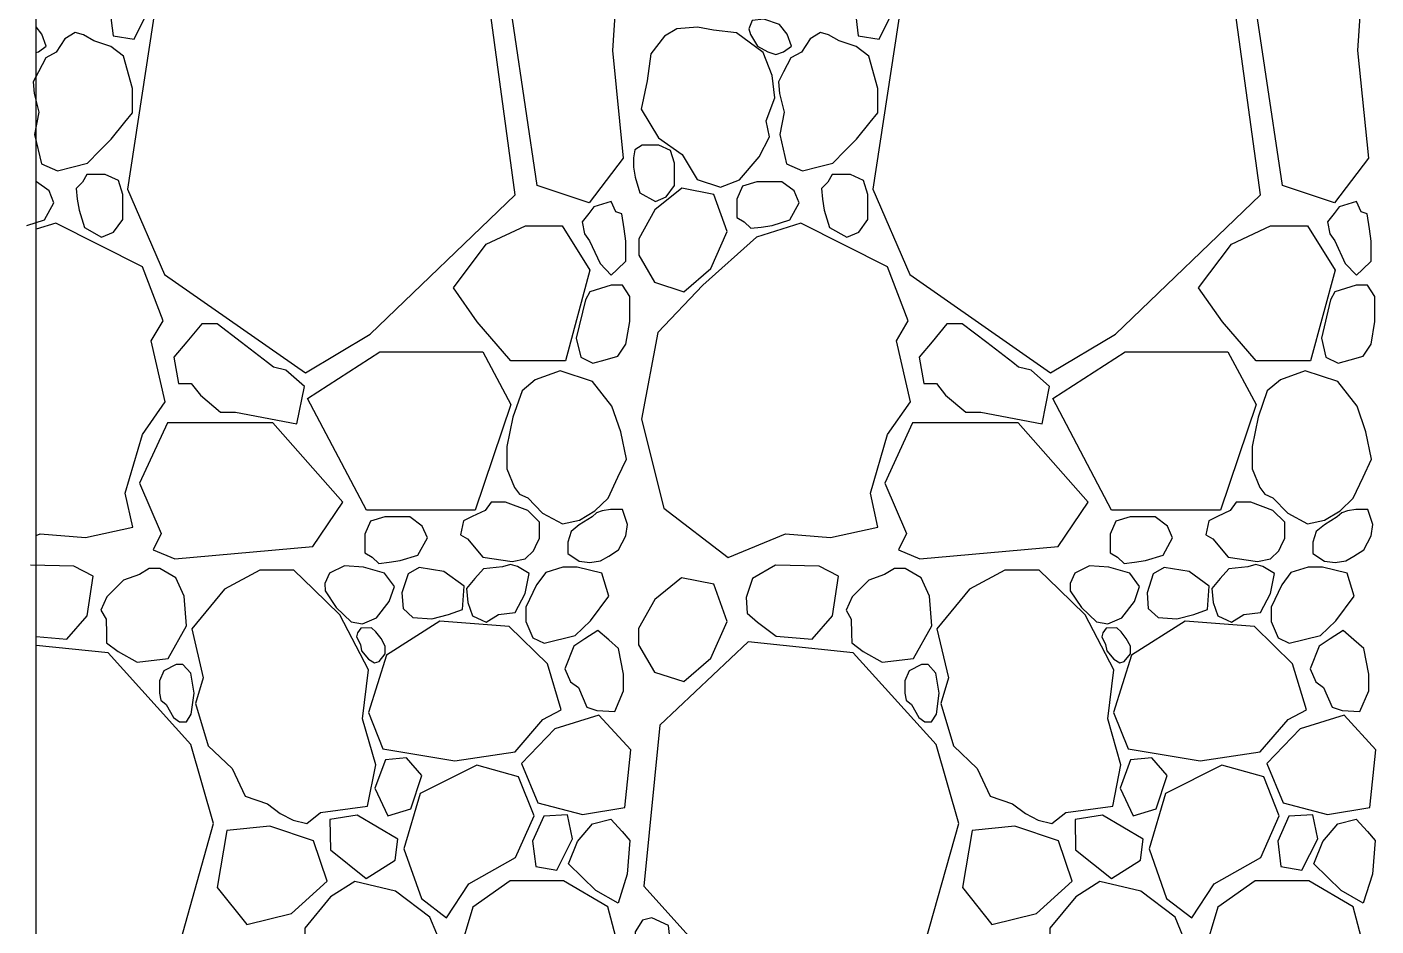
# Model space of a CAD drawing. Header units: millimetres. Extents: x 10227 to 13232, y 2 to 9351.
# Drawn here: x 11407.1 to 11566.8, y 172.6 to 279.1 of the extents above; entities that cross this region are included whole.
import ezdxf

# ---------------------------------------------------------------- set-up
doc = ezdxf.new("R2010")
doc.units = ezdxf.units.MM
doc.layers.add('A-FURN', color=9, linetype='Continuous')
doc.layers.add('RETINO', color=20, linetype='Continuous')

msp = doc.modelspace()

# ---------------------------------------------------------------- linework, layer by layer
at = {"layer": 'A-FURN', "ltscale": 0.1}
msp.add_line((11408.18, 2.43), (11408.18, 896.87), dxfattribs=at)
at = {"layer": 'RETINO'}
for points in [[(11473.65, 258.26), (11467.49, 260.3), (11463.33, 288.31), (11468.84, 297.42), (11473.75, 297.87), (11477.68, 295.58), (11476.39, 276.31)], [(11561.87, 258.26), (11555.72, 260.3), (11551.55, 288.31), (11557.07, 297.42), (11561.97, 297.87), (11565.9, 295.58), (11564.62, 276.31)], [(11423.38, 249.77), (11440.05, 238.12), (11447.71, 242.7), (11464.88, 259.19), (11461.67, 282.79), (11447.94, 295.16), (11429.17, 291.13), (11422.38, 282.08), (11418.98, 259.88), (11423.38, 249.77)], [(11511.61, 249.77), (11528.27, 238.12), (11535.94, 242.7), (11553.1, 259.19), (11549.9, 282.79), (11536.17, 295.16), (11517.39, 291.13), (11510.6, 282.08), (11507.21, 259.88), (11511.61, 249.77)], [(11417.27, 278.05), (11419.76, 277.65), (11421.61, 281.37), (11421.04, 284.18), (11418.22, 284.03), (11416.89, 281.05), (11417.27, 278.05)], [(11505.5, 278.05), (11507.99, 277.65), (11509.84, 281.37), (11509.27, 284.18), (11506.45, 284.03), (11505.12, 281.05), (11505.5, 278.05)], [(11493.56, 276.81), (11494.79, 276.12), (11495.75, 275.82), (11496.66, 276.15), (11497.58, 276.81), (11497.08, 278.23), (11496.18, 279.38), (11494.31, 279.99), (11492.94, 279.86), (11492.56, 278.86), (11492.75, 278.17), (11493.56, 276.81)], [(11407.99, 266.35), (11408.79, 262.89), (11410.68, 262.03), (11412.53, 262.51), (11414.26, 262.97), (11415.71, 264.45), (11417.04, 265.8), (11418.68, 267.81), (11419.57, 268.91), (11419.57, 271.78), (11418.51, 275.61), (11417.02, 276.75), (11415.01, 277.44), (11413.76, 278.13), (11412.79, 278.43), (11411.57, 277.67), (11410.54, 276.09), (11409.3, 275.41), (11408.43, 273.77), (11407.82, 272.6), (11407.94, 271.19), (11408.49, 269.01), (11407.99, 266.35)], [(11408.18, 276.06), (11408.43, 276.15), (11409.36, 276.81), (11408.85, 278.23), (11408.18, 279.09)], [(11491.09, 278.37), (11488.35, 278.7), (11486.47, 279.07), (11484.01, 278.85), (11482.57, 277.98), (11480.95, 275.91), (11480.49, 272.71), (11479.81, 269.35), (11481.86, 265.97), (11484.66, 263.97), (11486.44, 261.03), (11489.18, 260.13), (11491.45, 261), (11493.78, 263.7), (11495, 266.07), (11494.6, 267.98), (11495.62, 270.7), (11495.31, 273.34), (11494.22, 276.07), (11491.09, 278.37)], [(11496.22, 266.35), (11497.01, 262.89), (11498.91, 262.03), (11500.75, 262.51), (11502.49, 262.97), (11503.94, 264.45), (11505.27, 265.8), (11506.91, 267.81), (11507.8, 268.91), (11507.8, 271.78), (11506.74, 275.61), (11505.25, 276.75), (11503.24, 277.44), (11501.99, 278.13), (11501.02, 278.43), (11499.8, 277.67), (11498.77, 276.09), (11497.52, 275.41), (11496.66, 273.77), (11496.05, 272.6), (11496.17, 271.19), (11496.71, 269.01), (11496.22, 266.35)], [(11476.39, 276.31), (11477.67, 263.55)], [(11564.62, 276.31), (11565.9, 263.55)], [(11477.67, 263.55), (11473.65, 258.26)], [(11479.09, 261.31), (11479.65, 259.44), (11481.49, 258.43), (11482.75, 258.97), (11483.73, 260.3), (11483.73, 262.96), (11483.27, 264.47), (11481.88, 265.09), (11479.91, 265.09), (11479.03, 264.53), (11478.88, 263.59), (11478.9, 262.48), (11479.09, 261.31)], [(11565.9, 263.55), (11561.87, 258.26)], [(11407.08, 255.59), (11409.16, 256.23), (11410.28, 258.26), (11409.69, 259.67), (11408.21, 260.76), (11408.18, 260.76)], [(11413.25, 257.41), (11413.88, 255.33), (11415.92, 254.21), (11417.32, 254.8), (11418.41, 256.28), (11418.41, 259.24), (11417.9, 260.92), (11416.35, 261.61), (11414.16, 261.61), (11413.65, 260.72), (11412.9, 259.94), (11413.04, 258.71), (11413.25, 257.41)], [(11495.31, 255.59), (11497.38, 256.23), (11498.51, 258.26), (11497.91, 259.67), (11496.43, 260.76), (11493.48, 260.76), (11491.79, 260.24), (11491.11, 258.7), (11491.11, 256.51), (11492, 256), (11492.77, 255.25), (11494.01, 255.38), (11495.31, 255.59)], [(11501.47, 257.41), (11502.11, 255.33), (11504.14, 254.21), (11505.55, 254.8), (11506.64, 256.28), (11506.64, 259.24), (11506.12, 260.92), (11504.58, 261.61), (11502.39, 261.61), (11501.88, 260.72), (11501.13, 259.94), (11501.26, 258.71), (11501.47, 257.41)], [(11481.37, 248.85), (11484.86, 247.74), (11488.05, 250.48), (11489.99, 254.85), (11488.41, 259.25), (11484.59, 259.99), (11481.41, 257.45), (11479.51, 254), (11479.51, 252.06), (11481.37, 248.85)], [(11473.67, 253.75), (11474.94, 251.08), (11476.24, 249.68), (11476.96, 250.37), (11477.99, 251.36), (11477.99, 253.73), (11477.78, 255.17), (11477.51, 256.97), (11476.79, 257.18), (11476.24, 258.42), (11474.2, 257.77), (11473.6, 257.01), (11472.81, 256.03), (11473.09, 254.59), (11473.67, 253.75)], [(11561.9, 253.75), (11563.16, 251.08), (11564.47, 249.68), (11565.19, 250.37), (11566.22, 251.36), (11566.22, 253.73), (11566.01, 255.17), (11565.74, 256.97), (11565.02, 257.18), (11564.47, 258.42), (11562.43, 257.77), (11561.82, 257.01), (11561.04, 256.03), (11561.32, 254.59), (11561.9, 253.75)], [(11413.99, 218.63), (11419.6, 219.88), (11418.71, 223.88), (11420.74, 230.85), (11423.46, 234.72), (11421.79, 241.91), (11423.2, 244.28), (11420.74, 250.69), (11410.48, 255.87), (11408.18, 255.14)], [(11460.37, 244.18), (11457.56, 248.18), (11461.46, 253.37), (11466.09, 255.55), (11470.45, 255.55), (11473.72, 250.28), (11470.82, 239.55), (11464.37, 239.55), (11460.37, 244.18)], [(11502.21, 218.63), (11507.83, 219.88), (11506.94, 223.88), (11508.97, 230.85), (11511.69, 234.72), (11510.02, 241.91), (11511.42, 244.28), (11508.97, 250.69), (11498.71, 255.87), (11493.45, 254.2), (11487.11, 248.51), (11481.78, 242.89), (11479.82, 232.64), (11482.48, 222.11), (11490.11, 216.29), (11496.89, 219.07), (11502.21, 218.63)], [(11548.6, 244.18), (11545.79, 248.18), (11549.69, 253.37), (11554.32, 255.55), (11558.68, 255.55), (11561.95, 250.28), (11559.04, 239.55), (11552.6, 239.55), (11548.6, 244.18)], [(11472.64, 239.99), (11474.08, 239.27), (11475.52, 239.67), (11477.04, 240.09), (11477.99, 241.51), (11478.44, 244.22), (11478.44, 247.16), (11477.57, 248.53), (11476.23, 248.53), (11473.71, 247.71), (11473.19, 246.79), (11472.11, 242.25), (11472.64, 239.99)], [(11560.87, 239.99), (11562.31, 239.27), (11563.75, 239.67), (11565.27, 240.09), (11566.22, 241.51), (11566.67, 244.22), (11566.67, 247.16), (11565.79, 248.53), (11564.45, 248.53), (11561.93, 247.71), (11561.42, 246.79), (11560.34, 242.25), (11560.87, 239.99)], [(11427.61, 235.47), (11430, 233.49), (11431.77, 233.49), (11439.04, 232.09), (11439.92, 236.51), (11437.74, 238.43), (11436.25, 238.81), (11435.56, 239.37), (11432.49, 241.71), (11429.58, 243.93), (11427.77, 243.93), (11426, 241.81), (11424.47, 239.97), (11425.02, 236.87), (11426.52, 236.87), (11427.61, 235.47)], [(11515.84, 235.47), (11518.23, 233.49), (11519.99, 233.49), (11527.26, 232.09), (11528.14, 236.51), (11525.96, 238.43), (11524.48, 238.81), (11523.78, 239.37), (11520.72, 241.71), (11517.81, 243.93), (11515.99, 243.93), (11514.23, 241.81), (11512.7, 239.97), (11513.24, 236.87), (11514.75, 236.87), (11515.84, 235.47)], [(11440.31, 235.09), (11448.86, 240.61), (11461.03, 240.61), (11464.36, 234.37), (11460.16, 221.89), (11447.26, 221.89), (11440.31, 235.09)], [(11528.53, 235.09), (11537.08, 240.61), (11549.25, 240.61), (11552.59, 234.37), (11548.38, 221.89), (11535.49, 221.89), (11528.53, 235.09)], [(11466.37, 223.33), (11468.13, 221.5), (11470.47, 220.25), (11472.48, 220.71), (11474.3, 221.78), (11475.87, 223.28), (11477.05, 225.79), (11478.05, 227.9), (11477.38, 231.15), (11476.34, 234.19), (11474.05, 237.09), (11470.2, 238.37), (11467.26, 237.3), (11465.69, 236.01), (11464.62, 232.87), (11463.91, 229.43), (11463.91, 226.75), (11464.8, 224.57), (11465.39, 223.77), (11466.37, 223.33)], [(11554.59, 223.33), (11556.36, 221.5), (11558.7, 220.25), (11560.71, 220.71), (11562.53, 221.78), (11564.1, 223.28), (11565.28, 225.79), (11566.27, 227.9), (11565.6, 231.15), (11564.57, 234.19), (11562.28, 237.09), (11558.42, 238.37), (11555.49, 237.3), (11553.92, 236.01), (11552.85, 232.87), (11552.13, 229.43), (11552.13, 226.75), (11553.03, 224.57), (11553.62, 223.77), (11554.59, 223.33)], [(11422.98, 219.1), (11422.04, 217.16), (11424.57, 216.11), (11440.93, 217.59), (11444.48, 222.81), (11436.19, 232.23), (11423.7, 232.23), (11420.42, 225.08), (11422.98, 219.1)], [(11511.21, 219.1), (11510.27, 217.16), (11512.79, 216.11), (11529.16, 217.59), (11532.7, 222.81), (11524.41, 232.23), (11511.93, 232.23), (11508.64, 225.08), (11511.21, 219.1)], [(11459.23, 218.47), (11461.06, 216.31), (11464.53, 215.79), (11466.06, 216.12), (11467.06, 217.06), (11467.3, 217.57), (11467.77, 218.57), (11467.77, 220.44), (11466.36, 221.84), (11463.75, 222.84), (11462.02, 222.84), (11461.32, 221.85), (11459.8, 221.11), (11458.77, 220.61), (11458.41, 218.97), (11459.23, 218.47)], [(11547.46, 218.47), (11549.28, 216.31), (11552.76, 215.79), (11554.29, 216.12), (11555.28, 217.06), (11555.53, 217.57), (11556, 218.57), (11556, 220.44), (11554.59, 221.84), (11551.98, 222.84), (11550.25, 222.84), (11549.54, 221.85), (11548.03, 221.11), (11547, 220.61), (11546.64, 218.97), (11547.46, 218.47)], [(11451.27, 215.91), (11453.35, 216.55), (11454.48, 218.58), (11453.88, 219.99), (11452.4, 221.08), (11449.44, 221.08), (11447.76, 220.56), (11447.07, 219.02), (11447.07, 216.83), (11447.96, 216.32), (11448.74, 215.57), (11449.97, 215.7), (11451.27, 215.91)], [(11473.98, 221.08), (11472.45, 220.14), (11471.49, 219.34), (11471.1, 218.08), (11471.1, 216.73), (11472.47, 215.84), (11473.71, 215.67), (11474.97, 215.89), (11475.95, 216.42), (11477.13, 217.19), (11477.98, 218.85), (11478.17, 220.18), (11477.6, 221.97), (11476.18, 221.95), (11475.19, 221.79), (11474.51, 221.55), (11473.98, 221.08)], [(11539.5, 215.91), (11541.58, 216.55), (11542.7, 218.58), (11542.1, 219.99), (11540.63, 221.08), (11537.67, 221.08), (11535.98, 220.56), (11535.3, 219.02), (11535.3, 216.83), (11536.19, 216.32), (11536.97, 215.57), (11538.2, 215.7), (11539.5, 215.91)], [(11562.2, 221.08), (11560.68, 220.14), (11559.72, 219.34), (11559.33, 218.08), (11559.33, 216.73), (11560.7, 215.84), (11561.94, 215.67), (11563.2, 215.89), (11564.18, 216.42), (11565.36, 217.19), (11566.21, 218.85), (11566.4, 220.18), (11565.82, 221.97), (11564.41, 221.95), (11563.42, 221.79), (11562.74, 221.55), (11562.2, 221.08)], [(11408.18, 218.87), (11408.66, 219.07), (11413.99, 218.63)], [(11414.21, 209.35), (11414.91, 214.05), (11412.64, 215.23), (11407.49, 215.35)], [(11420.12, 203.86), (11423.79, 204.32), (11425.97, 208.19), (11425.7, 211.69), (11424.71, 213.87), (11422.8, 214.97), (11421.55, 214.95), (11420.39, 214.27), (11418.52, 213.57), (11416.54, 211.61), (11415.82, 210.03), (11416.44, 208.98), (11416.48, 207.29), (11416.51, 206.15), (11417.86, 205.14), (11420.12, 203.86)], [(11441.85, 186.07), (11447.4, 186.84), (11448.37, 191.72), (11446.81, 197.19), (11447.53, 202.97), (11444.13, 209.5), (11441.01, 212.52), (11438.69, 214.77), (11434.63, 214.77), (11430.45, 212.52), (11426.58, 207.81), (11427.94, 202.03), (11427.03, 198.99), (11428.55, 193.97), (11431.36, 191.31), (11432.9, 188), (11435.54, 187.12), (11437.06, 185.98), (11438.58, 185.17), (11440.21, 184.78), (11441.85, 186.07)], [(11443.69, 210.35), (11445.46, 208.67), (11446.81, 208.41), (11448.47, 209.12), (11449.98, 211.08), (11450.59, 212.84), (11449.4, 214.41), (11446.92, 215.14), (11444.66, 215.27), (11442.91, 214.41), (11442.35, 213.18), (11442.37, 212.33), (11443.69, 210.35)], [(11452.2, 214.34), (11451.45, 212.1), (11451.6, 210.25)], [(11453.51, 215.09), (11452.2, 214.34)], [(11458.63, 210.13), (11458.83, 212.88), (11456.43, 214.61), (11453.51, 215.09)], [(11462.91, 209.51), (11464.89, 209.75), (11466.06, 212.02), (11466.53, 214.36), (11465.17, 215.2), (11464.33, 215.44), (11463.39, 215.17), (11461.12, 214.94), (11460.11, 213.8), (11459.13, 212.6), (11459.27, 210.96), (11459.83, 209.38), (11460.95, 208.85), (11461.46, 208.63), (11462.91, 209.51)], [(11468.3, 206.14), (11472, 207.02), (11473.81, 208.78), (11475.98, 211.7), (11475.15, 214.43), (11472.23, 215.13), (11470.52, 215.13), (11468.5, 214.48), (11467.42, 213.03), (11466.14, 210.38), (11466.14, 208.7), (11466.98, 206.77), (11468.3, 206.14)], [(11495.71, 215.35), (11492.96, 213.77)], [(11502.43, 209.35), (11503.14, 214.05), (11500.87, 215.23), (11495.71, 215.35)], [(11508.34, 203.86), (11512.02, 204.32), (11514.2, 208.19), (11513.92, 211.69), (11512.94, 213.87), (11511.03, 214.97), (11509.78, 214.95), (11508.61, 214.27), (11506.75, 213.57), (11504.76, 211.61), (11504.05, 210.03), (11504.67, 208.98), (11504.71, 207.29), (11504.74, 206.15), (11506.09, 205.14), (11508.34, 203.86)], [(11530.07, 186.07), (11535.62, 186.84), (11536.6, 191.72), (11535.03, 197.19), (11535.76, 202.97), (11532.36, 209.5), (11529.24, 212.52), (11526.92, 214.77), (11522.85, 214.77), (11518.68, 212.52), (11514.8, 207.81), (11516.17, 202.03), (11515.26, 198.99), (11516.78, 193.97), (11519.59, 191.31), (11521.13, 188), (11523.77, 187.12), (11525.29, 185.98), (11526.81, 185.17), (11528.43, 184.78), (11530.07, 186.07)], [(11531.92, 210.35), (11533.69, 208.67), (11535.03, 208.41), (11536.7, 209.12), (11538.21, 211.08), (11538.81, 212.84), (11537.63, 214.41), (11535.15, 215.14), (11532.88, 215.27), (11531.13, 214.41), (11530.57, 213.18), (11530.6, 212.33), (11531.92, 210.35)], [(11540.42, 214.34), (11539.68, 212.1), (11539.83, 210.25)], [(11541.73, 215.09), (11540.42, 214.34)], [(11546.86, 210.13), (11547.05, 212.88), (11544.66, 214.61), (11541.73, 215.09)], [(11551.14, 209.51), (11553.11, 209.75), (11554.29, 212.02), (11554.76, 214.36), (11553.39, 215.2), (11552.56, 215.44), (11551.62, 215.17), (11549.35, 214.94), (11548.34, 213.8), (11547.35, 212.6), (11547.5, 210.96), (11548.05, 209.38), (11549.18, 208.85), (11549.68, 208.63), (11551.14, 209.51)], [(11556.53, 206.14), (11560.23, 207.02), (11562.03, 208.78), (11564.21, 211.7), (11563.37, 214.43), (11560.46, 215.13), (11558.75, 215.13), (11556.72, 214.48), (11555.65, 213.03), (11554.37, 210.38), (11554.37, 208.7), (11555.21, 206.77), (11556.53, 206.14)], [(11481.36, 202.71), (11484.84, 201.6), (11488.04, 204.34), (11489.98, 208.71), (11488.39, 213.11), (11484.58, 213.86), (11481.4, 211.31), (11479.49, 207.86), (11479.49, 205.92), (11481.36, 202.71)], [(11492.96, 213.77), (11492.21, 211.53), (11492.36, 209.69)], [(11408.18, 206.9), (11411.8, 206.62), (11414.21, 209.35)], [(11451.6, 210.25), (11452.78, 209.18)], [(11452.78, 209.18), (11455, 209.02), (11456.99, 209.54), (11458.63, 210.13)], [(11492.36, 209.69), (11493.55, 208.62)], [(11493.55, 208.62), (11495.76, 206.95), (11500.02, 206.62), (11502.43, 209.35)], [(11539.83, 210.25), (11541.01, 209.18)], [(11541.01, 209.18), (11543.22, 209.02), (11545.22, 209.54), (11546.86, 210.13)], [(11446.7, 205.21), (11447.52, 204.22), (11448.23, 203.79), (11448.76, 203.97), (11449.49, 204.87), (11449.49, 205.79), (11449, 206.67), (11448.39, 207.49), (11447.88, 207.96), (11446.6, 207.91), (11446.23, 207.35), (11446.11, 206.88), (11446.55, 205.98), (11446.7, 205.21)], [(11447.51, 197.92), (11449.23, 193.61), (11457.74, 192.2), (11464.86, 193.26), (11468.15, 197.1), (11470.32, 198.23), (11468.69, 203.69), (11464.18, 208.09), (11455.96, 208.73), (11449.63, 204.72), (11447.51, 197.92)], [(11534.93, 205.21), (11535.75, 204.22), (11536.46, 203.79), (11536.98, 203.97), (11537.72, 204.87), (11537.72, 205.79), (11537.23, 206.67), (11536.62, 207.49), (11536.1, 207.96), (11534.83, 207.91), (11534.45, 207.35), (11534.34, 206.88), (11534.77, 205.98), (11534.93, 205.21)], [(11535.73, 197.92), (11537.46, 193.61), (11545.96, 192.2), (11553.09, 193.26), (11556.38, 197.1), (11558.55, 198.23), (11556.91, 203.69), (11552.4, 208.09), (11544.18, 208.73), (11537.85, 204.72), (11535.73, 197.92)], [(11476.67, 198.02), (11477.71, 200.47), (11477.71, 202.47), (11477.11, 205.51), (11475.96, 206.51), (11474.66, 207.62), (11473.12, 206.63), (11471.82, 205.79), (11470.76, 203.11), (11471.44, 201.55), (11472.36, 200.87), (11473.36, 198.56), (11474.54, 198.15), (11476.67, 198.02)], [(11514.72, 194.13), (11504.91, 205), (11492.46, 206.27), (11482, 196.43), (11480.1, 177.38), (11490.14, 166.25), (11503.96, 164.24), (11512.95, 168.98), (11517.41, 184.77), (11514.72, 194.13)], [(11564.89, 198.02), (11565.94, 200.47), (11565.94, 202.47), (11565.34, 205.51), (11564.18, 206.51), (11562.89, 207.62), (11561.35, 206.63), (11560.05, 205.79), (11558.99, 203.11), (11559.66, 201.55), (11560.59, 200.87), (11561.59, 198.56), (11562.77, 198.15), (11564.89, 198.02)], [(11426.49, 194.13), (11416.69, 205), (11408.18, 205.87)], [(11423.55, 198.87), (11424.44, 197.33), (11425.15, 196.81), (11425.95, 196.81), (11426.52, 197.73), (11426.87, 200.19), (11426.47, 202.56), (11425.55, 203.62), (11424.75, 203.62), (11423.3, 202.85), (11422.78, 201.68), (11422.78, 200.22), (11422.93, 199.38), (11423.55, 198.87)], [(11511.78, 198.87), (11512.67, 197.33), (11513.38, 196.81), (11514.18, 196.81), (11514.75, 197.73), (11515.09, 200.19), (11514.69, 202.56), (11513.78, 203.62), (11512.98, 203.62), (11511.52, 202.85), (11511.01, 201.68), (11511.01, 200.22), (11511.15, 199.38), (11511.78, 198.87)], [(11472.83, 185.83), (11477.86, 186.68), (11478.57, 193.49), (11474.78, 197.61), (11469.58, 195.99), (11465.63, 191.88), (11467.56, 187.23), (11472.83, 185.83)], [(11561.06, 185.83), (11566.08, 186.68), (11566.79, 193.49), (11563.01, 197.61), (11557.81, 195.99), (11553.86, 191.88), (11555.79, 187.23), (11561.06, 185.83)], [(11408.18, 165.34), (11415.74, 164.24), (11424.73, 168.98), (11429.18, 184.77), (11426.49, 194.13)], [(11452.02, 192.54), (11449.51, 192.33), (11448.28, 188.96), (11449.82, 185.68), (11452.52, 186.51), (11453.84, 190.46), (11452.02, 192.54)], [(11459.41, 177.63), (11464.93, 180.74), (11467.11, 185.69), (11465.27, 190.29), (11460.33, 191.68), (11453.65, 188.34), (11451.7, 181.77), (11453.77, 175.9), (11456.76, 173.6), (11459.41, 177.63)], [(11540.25, 192.54), (11537.73, 192.33), (11536.51, 188.96), (11538.05, 185.68), (11540.75, 186.51), (11542.07, 190.46), (11540.25, 192.54)], [(11547.63, 177.63), (11553.15, 180.74), (11555.34, 185.69), (11553.5, 190.29), (11548.55, 191.68), (11541.88, 188.34), (11539.93, 181.77), (11542, 175.9), (11544.99, 173.6), (11547.63, 177.63)], [(11450.68, 180.43), (11451, 182.94), (11446.17, 185.76), (11442.93, 185.26), (11443, 181.67), (11447.24, 178.26), (11450.68, 180.43)], [(11467.31, 179.67), (11469.81, 179.27), (11471.66, 182.98), (11471.09, 185.8), (11468.27, 185.65), (11466.94, 182.67), (11467.31, 179.67)], [(11478.15, 178.78), (11477.06, 175.34), (11474.44, 176.83), (11471.19, 180), (11472.27, 182.66), (11474.03, 184.74), (11476.2, 185.29), (11477.56, 183.84), (11478.46, 182.75), (11478.15, 178.78)], [(11538.91, 180.43), (11539.22, 182.94), (11534.4, 185.76), (11531.16, 185.26), (11531.22, 181.67), (11535.47, 178.26), (11538.91, 180.43)], [(11555.54, 179.67), (11558.03, 179.27), (11559.89, 182.98), (11559.31, 185.8), (11556.49, 185.65), (11555.16, 182.67), (11555.54, 179.67)], [(11566.37, 178.78), (11565.29, 175.34), (11562.67, 176.83), (11559.42, 180), (11560.5, 182.66), (11562.26, 184.74), (11564.43, 185.29), (11565.78, 183.84), (11566.68, 182.75), (11566.37, 178.78)], [(11435.82, 184.45), (11430.75, 183.94), (11429.59, 177.19), (11433.1, 172.83), (11438.39, 174.11), (11442.61, 177.94), (11440.99, 182.71), (11435.82, 184.45)], [(11524.05, 184.45), (11518.98, 183.94), (11517.82, 177.19), (11521.32, 172.83), (11526.61, 174.11), (11530.83, 177.94), (11529.21, 182.71), (11524.05, 184.45)], [(11445.88, 153.06), (11451.25, 155.38), (11454.79, 162.94), (11457.58, 166.95), (11456.42, 169.75), (11454.79, 173.7), (11450.71, 176.76), (11445.88, 177.92), (11443.03, 176.08), (11439.96, 172.4), (11439.96, 168.11), (11441.32, 165.12), (11441.32, 162.12), (11441.32, 157.15), (11441.32, 154.22), (11444.05, 151.43), (11445.88, 153.06)], [(11465.5, 164.63), (11468.84, 159.31), (11477.9, 161.83), (11477.9, 167.15), (11475.86, 174.93), (11470.61, 178), (11464.28, 178), (11459.85, 174.86), (11458.15, 169.2), (11460.19, 166.27), (11465.5, 164.63)], [(11534.11, 153.06), (11539.48, 155.38), (11543.02, 162.94), (11545.81, 166.95), (11544.65, 169.75), (11543.01, 173.7), (11538.94, 176.76), (11534.11, 177.92), (11531.25, 176.08), (11528.19, 172.4), (11528.19, 168.11), (11529.55, 165.12), (11529.55, 162.12), (11529.55, 157.15), (11529.55, 154.22), (11532.27, 151.43), (11534.11, 153.06)], [(11553.73, 164.63), (11557.07, 159.31), (11566.13, 161.83), (11566.13, 167.15), (11564.08, 174.93), (11558.84, 178), (11552.5, 178), (11548.08, 174.86), (11546.37, 169.2), (11548.42, 166.27), (11553.73, 164.63)], [(11479, 167.43), (11479.11, 165.35), (11479.81, 164.05), (11480.77, 163.86), (11482.7, 164.56), (11483.28, 165.96), (11483.19, 167.89), (11483.38, 169.54), (11483.02, 172.7), (11481.04, 173.6), (11479.96, 173.32), (11479.1, 171.95), (11479.22, 168.91), (11479, 167.43)]]:
    msp.add_lwpolyline(points, dxfattribs=at)

doc.saveas('drawing.dxf')
